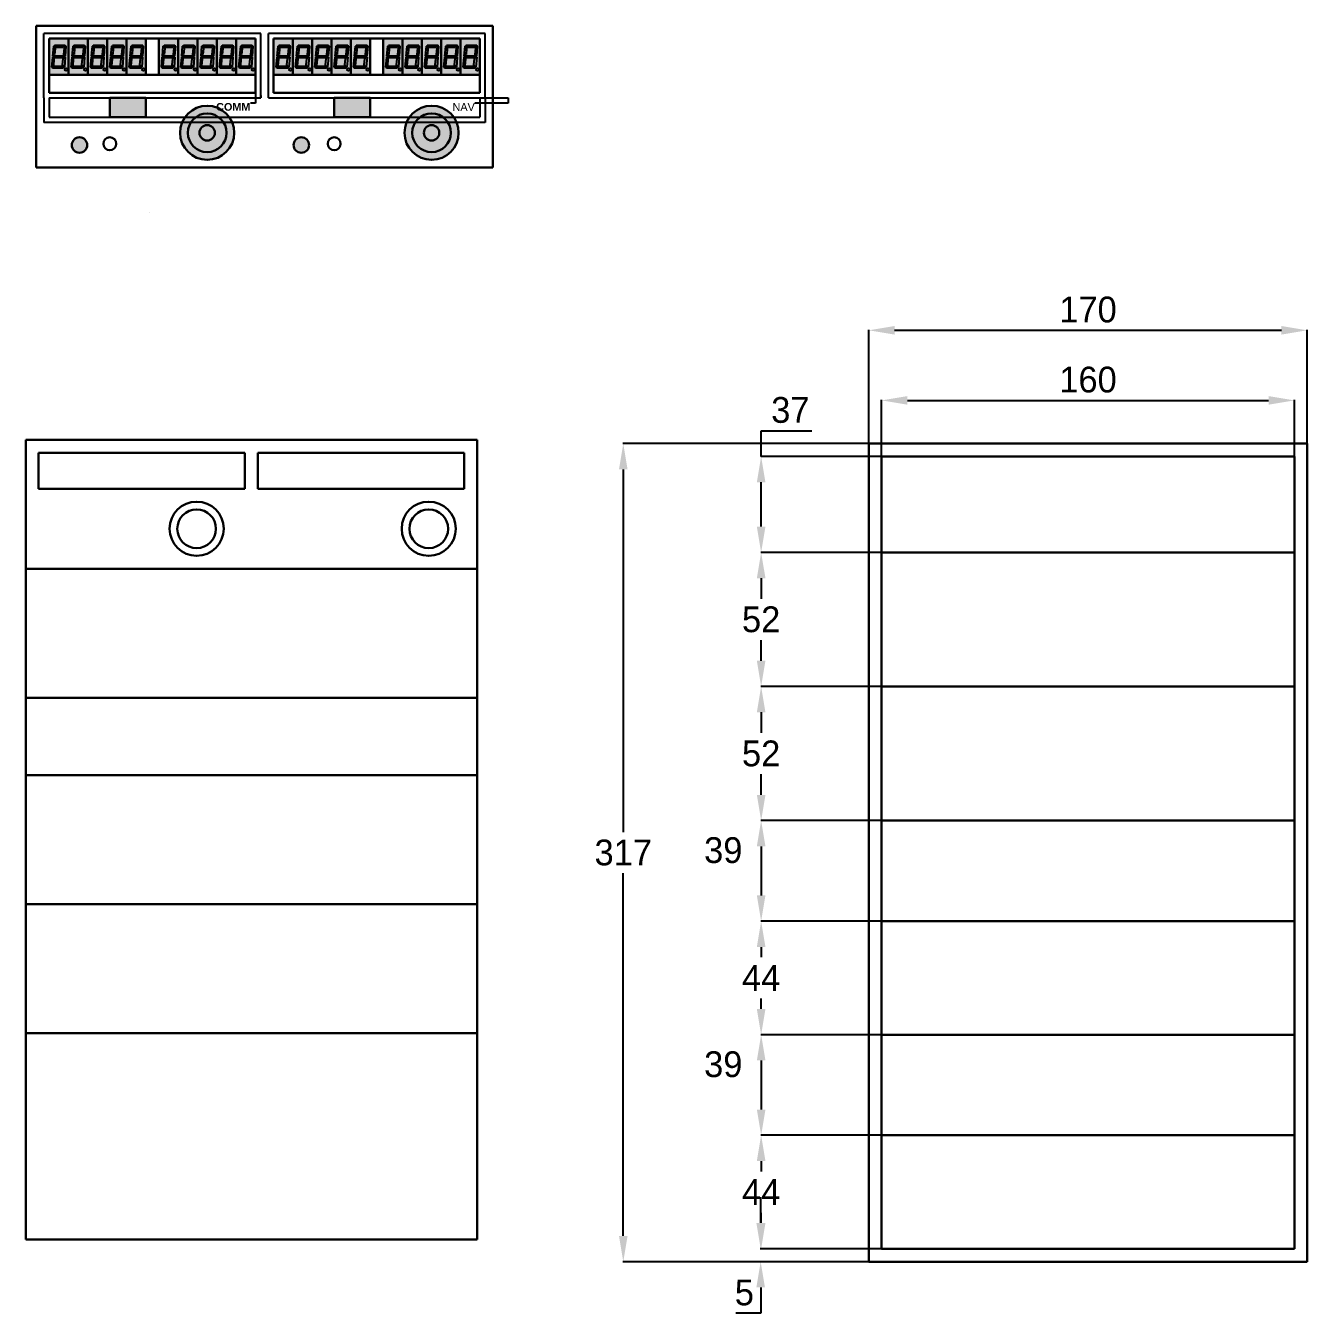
# Model space of a CAD drawing. Header units: inches. Extents: x 86 to 1722, y 57 to 821.
# Drawn here: x 487.2 to 984.1, y 62.9 to 562.1 of the extents above; entities that cross this region are included whole.
import ezdxf

# ---------------------------------------------------------------- set-up
doc = ezdxf.new("R2010")
doc.units = ezdxf.units.IN
doc.header["$MEASUREMENT"] = 0
doc.layers.add('Hrany', color=7, linetype='Continuous', lineweight=30)
doc.layers.add('Obrysy', color=7, linetype='Continuous', lineweight=30)
for name, color, linetype in [('Knobs+buttons', 9, 'Continuous'), ('Koty', 5, 'Continuous'), ('LED_cislice', 1, 'Continuous'), ('LED_pozadie', 8, 'Continuous'), ('Pomocna', 7, 'Continuous'), ('Text', 7, 'Continuous')]:
    doc.layers.add(name, color=color, linetype=linetype)
doc.dimstyles.get("Standard").update_dxf_attribs({"dimtxt": 10, "dimasz": 10, "dimexe": 0.18, "dimexo": 0.0625, "dimgap": 3, "dimtad": 1, "dimtih": 1, "dimtoh": 1, "dimdec": 0, "dimzin": 0, "dimdsep": 46, "dimtxsty": 'Standard', "dimcen": 0.09, "dimadec": 0, "dimazin": 0, "dimtfac": 1, "dimtdec": 0, "dimtofl": 0, "dimtmove": 0, "dimatfit": 3, "dimfxl": 1, "dimtolj": 1, "dimtzin": 0, "dimarcsym": 0})

# ---------------------------------------------------------------- blocks, each defined once
blk = doc.blocks.new('*D8')
at = {"layer": 'Defpoints', "color": 0, "transparency": 16777216}
for p in [(979.07, 416.83), (819.07, 395.06), (979.07, 395.06)]:
    blk.add_point(p, dxfattribs=at)
at = {"layer": 'Koty', "color": 0, "lineweight": -2, "transparency": 16777216}
for p, q in [((819.07, 395.13), (819.07, 417.01)), ((829.07, 416.83), (969.07, 416.83)), ((979.07, 395.13), (979.07, 417.01))]:
    blk.add_line(p, q, dxfattribs=at)
at = {"layer": 'Koty', "color": 0, "transparency": 16777216}
for points in [[(829.07, 418.5), (829.07, 415.16), (819.07, 416.83)], [(969.07, 418.5), (969.07, 415.16), (979.07, 416.83)]]:
    blk.add_solid(points, dxfattribs=at)
at = {"layer": 'Koty', "color": 0, "transparency": 16777216, "insert": (899.07, 424.83), "char_height": 10, "attachment_point": 5}
blk.add_mtext('\\A1;160', dxfattribs=at)
blk = doc.blocks.new('*D9')
at = {"layer": 'Defpoints', "color": 0, "transparency": 16777216}
for p in [(984.07, 444), (814.07, 400.06), (984.07, 400.06)]:
    blk.add_point(p, dxfattribs=at)
at = {"layer": 'Koty', "color": 0, "lineweight": -2, "transparency": 16777216}
for p, q in [((814.07, 400.13), (814.07, 444.18)), ((824.07, 444), (974.07, 444)), ((984.07, 400.13), (984.07, 444.18))]:
    blk.add_line(p, q, dxfattribs=at)
at = {"layer": 'Koty', "color": 0, "transparency": 16777216}
for points in [[(824.07, 445.66), (824.07, 442.33), (814.07, 444)], [(974.07, 445.66), (974.07, 442.33), (984.07, 444)]]:
    blk.add_solid(points, dxfattribs=at)
at = {"layer": 'Koty', "color": 0, "transparency": 16777216, "insert": (899.07, 452), "char_height": 10, "attachment_point": 5}
blk.add_mtext('\\A1;170', dxfattribs=at)
blk = doc.blocks.new('*D10')
at = {"layer": 'Defpoints', "color": 0, "transparency": 16777216}
for p in [(819.07, 395.06), (772.35, 357.89), (819.07, 357.89)]:
    blk.add_point(p, dxfattribs=at)
at = {"layer": 'Koty', "color": 0, "lineweight": -2, "transparency": 16777216}
for p, q in [((772.35, 395.06), (772.35, 405.06)), ((772.35, 405.06), (792.02, 405.06)), ((819.01, 395.06), (772.17, 395.06)), ((772.35, 367.89), (772.35, 385.06)), ((819.01, 357.89), (772.17, 357.89))]:
    blk.add_line(p, q, dxfattribs=at)
at = {"layer": 'Koty', "color": 0, "transparency": 16777216}
for points in [[(770.68, 385.06), (774.02, 385.06), (772.35, 395.06)], [(770.68, 367.89), (774.02, 367.89), (772.35, 357.89)]]:
    blk.add_solid(points, dxfattribs=at)
at = {"layer": 'Koty', "color": 0, "transparency": 16777216, "insert": (783.68, 413.06), "char_height": 10, "attachment_point": 5}
blk.add_mtext('\\A1;37', dxfattribs=at)
blk = doc.blocks.new('*D11')
at = {"layer": 'Defpoints', "color": 0, "transparency": 16777216}
for p in [(819.07, 357.89), (772.35, 305.89), (819.07, 305.89)]:
    blk.add_point(p, dxfattribs=at)
at = {"layer": 'Koty', "color": 0, "lineweight": -2, "transparency": 16777216}
for p, q in [((819.01, 357.89), (772.17, 357.89)), ((772.35, 347.89), (772.35, 339.89)), ((772.35, 315.89), (772.35, 323.89)), ((819.01, 305.89), (772.17, 305.89))]:
    blk.add_line(p, q, dxfattribs=at)
at = {"layer": 'Koty', "color": 0, "transparency": 16777216}
for points in [[(770.68, 347.89), (774.02, 347.89), (772.35, 357.89)], [(770.68, 315.89), (774.02, 315.89), (772.35, 305.89)]]:
    blk.add_solid(points, dxfattribs=at)
at = {"layer": 'Koty', "color": 0, "transparency": 16777216, "insert": (772.35, 331.89), "char_height": 10, "attachment_point": 5}
blk.add_mtext('\\A1;52', dxfattribs=at)
blk = doc.blocks.new('*D12')
at = {"layer": 'Defpoints', "color": 0, "transparency": 16777216}
for p in [(819.07, 305.89), (772.35, 253.89), (819.07, 253.89)]:
    blk.add_point(p, dxfattribs=at)
at = {"layer": 'Koty', "color": 0, "lineweight": -2, "transparency": 16777216}
for p, q in [((819.01, 305.89), (772.17, 305.89)), ((772.35, 295.89), (772.35, 287.89)), ((772.35, 263.89), (772.35, 271.89)), ((819.01, 253.89), (772.17, 253.89))]:
    blk.add_line(p, q, dxfattribs=at)
at = {"layer": 'Koty', "color": 0, "transparency": 16777216}
for points in [[(770.68, 295.89), (774.02, 295.89), (772.35, 305.89)], [(770.68, 263.89), (774.02, 263.89), (772.35, 253.89)]]:
    blk.add_solid(points, dxfattribs=at)
at = {"layer": 'Koty', "color": 0, "transparency": 16777216, "insert": (772.35, 279.89), "char_height": 10, "attachment_point": 5}
blk.add_mtext('\\A1;52', dxfattribs=at)
blk = doc.blocks.new('*D13')
at = {"layer": 'Defpoints', "color": 0, "transparency": 16777216}
for p in [(819.07, 253.89), (772.35, 214.89), (819.07, 214.89)]:
    blk.add_point(p, dxfattribs=at)
at = {"layer": 'Koty', "color": 0, "lineweight": -2, "transparency": 16777216}
for p, q in [((819.01, 253.89), (772.17, 253.89)), ((772.35, 243.89), (772.35, 224.89)), ((819.01, 214.89), (772.17, 214.89))]:
    blk.add_line(p, q, dxfattribs=at)
at = {"layer": 'Koty', "color": 0, "transparency": 16777216}
for points in [[(770.68, 243.89), (774.02, 243.89), (772.35, 253.89)], [(770.68, 224.89), (774.02, 224.89), (772.35, 214.89)]]:
    blk.add_solid(points, dxfattribs=at)
at = {"layer": 'Koty', "color": 0, "transparency": 16777216, "insert": (757.67, 242.39), "char_height": 10, "attachment_point": 5}
blk.add_mtext('\\A1;39', dxfattribs=at)
blk = doc.blocks.new('*D14')
at = {"layer": 'Defpoints', "color": 0, "transparency": 16777216}
for p in [(819.07, 214.89), (772.35, 170.89), (819.07, 170.89)]:
    blk.add_point(p, dxfattribs=at)
at = {"layer": 'Koty', "color": 0, "lineweight": -2, "transparency": 16777216}
for p, q in [((819.01, 214.89), (772.17, 214.89)), ((772.35, 204.89), (772.35, 200.89)), ((772.35, 180.89), (772.35, 184.89)), ((819.01, 170.89), (772.17, 170.89))]:
    blk.add_line(p, q, dxfattribs=at)
at = {"layer": 'Koty', "color": 0, "transparency": 16777216}
for points in [[(770.68, 204.89), (774.02, 204.89), (772.35, 214.89)], [(770.68, 180.89), (774.02, 180.89), (772.35, 170.89)]]:
    blk.add_solid(points, dxfattribs=at)
at = {"layer": 'Koty', "color": 0, "transparency": 16777216, "insert": (772.35, 192.89), "char_height": 10, "attachment_point": 5}
blk.add_mtext('\\A1;44', dxfattribs=at)
blk = doc.blocks.new('*D15')
at = {"layer": 'Defpoints', "color": 0, "transparency": 16777216}
for p in [(819.07, 170.89), (772.35, 131.89), (819.07, 131.89)]:
    blk.add_point(p, dxfattribs=at)
at = {"layer": 'Koty', "color": 0, "lineweight": -2, "transparency": 16777216}
for p, q in [((819.01, 170.89), (772.17, 170.89)), ((772.35, 160.89), (772.35, 141.89)), ((819.01, 131.89), (772.17, 131.89))]:
    blk.add_line(p, q, dxfattribs=at)
at = {"layer": 'Koty', "color": 0, "transparency": 16777216}
for points in [[(770.68, 160.89), (774.02, 160.89), (772.35, 170.89)], [(770.68, 141.89), (774.02, 141.89), (772.35, 131.89)]]:
    blk.add_solid(points, dxfattribs=at)
at = {"layer": 'Koty', "color": 0, "transparency": 16777216, "insert": (757.67, 159.39), "char_height": 10, "attachment_point": 5}
blk.add_mtext('\\A1;39', dxfattribs=at)
blk = doc.blocks.new('*D16')
at = {"layer": 'Defpoints', "color": 0, "transparency": 16777216}
for p in [(819.07, 131.89), (772.35, 87.89), (819.07, 87.89)]:
    blk.add_point(p, dxfattribs=at)
at = {"layer": 'Koty', "color": 0, "lineweight": -2, "transparency": 16777216}
for p, q in [((819.01, 131.89), (772.17, 131.89)), ((772.35, 121.89), (772.35, 117.89)), ((772.35, 97.89), (772.35, 101.89)), ((819.01, 87.89), (772.17, 87.89))]:
    blk.add_line(p, q, dxfattribs=at)
at = {"layer": 'Koty', "color": 0, "transparency": 16777216}
for points in [[(770.68, 121.89), (774.02, 121.89), (772.35, 131.89)], [(770.68, 97.89), (774.02, 97.89), (772.35, 87.89)]]:
    blk.add_solid(points, dxfattribs=at)
at = {"layer": 'Koty', "color": 0, "transparency": 16777216, "insert": (772.35, 109.89), "char_height": 10, "attachment_point": 5}
blk.add_mtext('\\A1;44', dxfattribs=at)
blk = doc.blocks.new('*D17')
at = {"layer": 'Defpoints', "color": 0, "transparency": 16777216}
for p in [(814.07, 400.06), (718.9, 82.89), (814.07, 82.89)]:
    blk.add_point(p, dxfattribs=at)
at = {"layer": 'Koty', "color": 0, "lineweight": -2, "transparency": 16777216}
for p, q in [((814.01, 400.06), (718.72, 400.06)), ((718.9, 390.06), (718.9, 249.48)), ((718.9, 92.89), (718.9, 233.48)), ((814.01, 82.89), (718.72, 82.89))]:
    blk.add_line(p, q, dxfattribs=at)
at = {"layer": 'Koty', "color": 0, "transparency": 16777216}
for points in [[(717.24, 390.06), (720.57, 390.06), (718.9, 400.06)], [(717.24, 92.89), (720.57, 92.89), (718.9, 82.89)]]:
    blk.add_solid(points, dxfattribs=at)
at = {"layer": 'Koty', "color": 0, "transparency": 16777216, "insert": (718.9, 241.48), "char_height": 10, "attachment_point": 5}
blk.add_mtext('\\A1;317', dxfattribs=at)
blk = doc.blocks.new('*D18')
at = {"layer": 'Defpoints', "color": 0, "transparency": 16777216}
for p in [(813.52, 87.89), (772.17, 82.89), (813.52, 82.89)]:
    blk.add_point(p, dxfattribs=at)
at = {"layer": 'Koty', "color": 0, "lineweight": -2, "transparency": 16777216}
for p, q in [((772.17, 97.89), (772.17, 107.89)), ((813.46, 87.89), (771.99, 87.89)), ((813.46, 82.89), (771.99, 82.89)), ((772.17, 72.89), (772.17, 62.89)), ((772.17, 62.89), (762.5, 62.89))]:
    blk.add_line(p, q, dxfattribs=at)
at = {"layer": 'Koty', "color": 0, "transparency": 16777216}
for points in [[(770.5, 97.89), (773.84, 97.89), (772.17, 87.89)], [(770.5, 72.89), (773.84, 72.89), (772.17, 82.89)]]:
    blk.add_solid(points, dxfattribs=at)
at = {"layer": 'Koty', "color": 0, "transparency": 16777216, "insert": (765.84, 70.89), "char_height": 10, "attachment_point": 5}
blk.add_mtext('\\A1;5', dxfattribs=at)
blk = doc.blocks.new('sa3611ewa_farebny')
at = {"layer": 'LED_cislice'}
h = blk.add_hatch(color=256, dxfattribs=at)
h.paths.add_polyline_path([(2.33, -3.8), (1.81, -2.9), (1.61, -2.9), (1.27, -6.8), (1.47, -6.8), (2.12, -6.2)])
h.paths.add_polyline_path([(2.04, -2.5), (2.03, -2.7), (2.37, -3.3), (5.57, -3.3), (6.23, -2.69), (6.25, -2.5)])
h.paths.add_polyline_path([(6.61, -2.9), (6.41, -2.9), (5.76, -3.51), (5.52, -6.2), (6.07, -6.8), (6.27, -6.8)])
h.paths.add_polyline_path([(2.08, -6.6), (1.65, -7), (2.02, -7.4), (5.42, -7.4), (5.85, -7), (5.48, -6.6)])
h.paths.add_polyline_path([(1.98, -7.8), (1.43, -7.2), (1.23, -7.2), (0.89, -11.1), (1.09, -11.1), (1.74, -10.5)])
h.paths.add_polyline_path([(5.47, -11.5), (5.47, -11.3), (5.13, -10.7), (1.93, -10.7), (1.27, -11.3), (1.26, -11.5)])
h.paths.add_polyline_path([(6.23, -7.2), (6.03, -7.2), (5.38, -7.8), (5.17, -10.2), (5.69, -11.1), (5.89, -11.1)])
h.paths.add_polyline_path([(6.01, -11.95, 1), (7.11, -11.95, 1)])
at = {"layer": 'LED_pozadie'}
h = blk.add_hatch(color=256, dxfattribs=at)
h.paths.add_polyline_path([(0, -14), (7.5, -14), (7.5, 0), (0, 0)])
h.paths.add_polyline_path([(2.04, -2.5), (6.25, -2.5), (6.23, -2.69), (5.57, -3.3), (2.37, -3.3), (2.03, -2.7)], flags=16)
h.paths.add_polyline_path([(1.61, -2.9), (1.81, -2.9), (2.33, -3.8), (2.12, -6.2), (1.47, -6.8), (1.27, -6.8)], flags=16)
h.paths.add_polyline_path([(2.08, -6.6), (5.48, -6.6), (5.85, -7), (5.42, -7.4), (2.02, -7.4), (1.65, -7)], flags=16)
h.paths.add_polyline_path([(5.76, -3.51), (6.41, -2.9), (6.61, -2.9), (6.27, -6.8), (6.07, -6.8), (5.52, -6.2)], flags=16)
h.paths.add_polyline_path([(1.23, -7.2), (1.43, -7.2), (1.98, -7.8), (1.74, -10.5), (1.09, -11.1), (0.89, -11.1)], flags=16)
h.paths.add_polyline_path([(6.03, -7.2), (6.23, -7.2), (5.89, -11.1), (5.69, -11.1), (5.17, -10.2), (5.38, -7.8)], flags=16)
h.paths.add_polyline_path([(1.93, -10.7), (5.13, -10.7), (5.47, -11.3), (5.47, -11.5), (1.26, -11.5), (1.27, -11.3)], flags=16)
h.paths.add_polyline_path([(7.11, -11.95, -1), (6.01, -11.95, -1)], flags=16)
at = {"layer": 'LED_cislice'}
for p, q in [((1.61, -2.9), (1.27, -6.8)), ((1.61, -2.9), (1.81, -2.9)), ((1.81, -2.9), (2.33, -3.8)), ((2.04, -2.5), (2.03, -2.7)), ((2.03, -2.7), (2.37, -3.3)), ((2.04, -2.5), (6.25, -2.5)), ((2.33, -3.8), (2.12, -6.2)), ((2.37, -3.3), (5.57, -3.3)), ((5.76, -3.51), (5.52, -6.2)), ((6.23, -2.7), (5.57, -3.3)), ((6.41, -2.9), (5.76, -3.51)), ((6.25, -2.5), (6.23, -2.7)), ((6.27, -6.8), (6.61, -2.9)), ((6.61, -2.9), (6.41, -2.9)), ((1.23, -7.2), (0.89, -11.1)), ((1.23, -7.2), (1.43, -7.2)), ((1.27, -6.8), (1.47, -6.8)), ((1.43, -7.2), (1.98, -7.8)), ((1.47, -6.8), (2.12, -6.2)), ((1.65, -7), (2.08, -6.6)), ((1.65, -7), (2.02, -7.4)), ((1.74, -10.5), (1.98, -7.8)), ((5.42, -7.4), (2.02, -7.4)), ((2.08, -6.6), (5.48, -6.6)), ((5.17, -10.2), (5.38, -7.8)), ((6.03, -7.2), (5.38, -7.8)), ((5.42, -7.4), (5.85, -7)), ((5.85, -7), (5.48, -6.6)), ((6.07, -6.8), (5.52, -6.2)), ((6.23, -7.2), (5.89, -11.1)), ((6.23, -7.2), (6.03, -7.2)), ((6.27, -6.8), (6.07, -6.8)), ((0.89, -11.1), (1.09, -11.1)), ((1.09, -11.1), (1.74, -10.5)), ((1.26, -11.5), (1.27, -11.3)), ((5.47, -11.5), (1.26, -11.5)), ((1.27, -11.3), (1.93, -10.7)), ((1.93, -10.7), (5.13, -10.7)), ((5.13, -10.7), (5.47, -11.3)), ((5.69, -11.1), (5.17, -10.2)), ((5.47, -11.3), (5.47, -11.5)), ((5.89, -11.1), (5.69, -11.1))]:
    blk.add_line(p, q, dxfattribs=at)
blk.add_circle((6.56, -11.95), 0.55, dxfattribs=at)
at = {"layer": 'LED_pozadie'}
for p, q in [((7.5, 0), (0, 0)), ((0, 0), (0, -14)), ((7.5, -14), (7.5, 0)), ((0, -14), (7.5, -14))]:
    blk.add_line(p, q, dxfattribs=at)
blk = doc.blocks.new('5xSA3611EWA_farebny')
at = {"layer": 'LED_pozadie'}
for p in [(0, 0), (7.5, 0), (15, 0), (22.5, 0), (30, 0)]:
    blk.add_blockref('sa3611ewa_farebny', p, dxfattribs=at)
blk = doc.blocks.new('Pokus01')
at = {"layer": 'Pomocna', "insert": (0, 0), "char_height": 3, "width": 1.4210854715202e-14, "attachment_point": 3}
blk.add_mtext('{\\fArial|b0|i0|c0|p34;NAV}', dxfattribs=at)
blk = doc.blocks.new('Text_COMM')
at = {"layer": 'Pomocna', "insert": (0, 0.05), "char_height": 3, "attachment_point": 3}
blk.add_mtext('{\\fArial|b1|i0|c0|p34;COMM}', dxfattribs=at)

msp = doc.modelspace()

# ---------------------------------------------------------------- hatches: boundary and pattern name
at = {"layer": 'Knobs+buttons'}
h = msp.add_hatch(color=256, dxfattribs=at)
h.paths.add_polyline_path([(533.83, 526.58), (533.83, 534.08), (519.83, 534.08), (519.83, 526.58)])
h.paths.add_polyline_path([(620.83, 526.58), (620.83, 534.08), (606.83, 534.08), (606.83, 526.58)])
h = msp.add_hatch(color=256, dxfattribs=at)
h.paths.add_polyline_path([(547.08, 520.58, 1), (568.08, 520.58, 1)])
h.paths.add_polyline_path([(565.08, 520.58, -1), (550.08, 520.58, -1)], flags=16)
h = msp.add_hatch(color=256, dxfattribs=at)
h.paths.add_polyline_path([(634.08, 520.58, 1), (655.08, 520.58, 1)])
h.paths.add_polyline_path([(652.08, 520.58, -1), (637.08, 520.58, -1)], flags=16)
for points in [[(550.08, 520.58, 1), (565.08, 520.58, 1)], [(637.08, 520.58, 1), (652.08, 520.58, 1)]]:
    msp.add_hatch(color=256, dxfattribs=at).paths.add_polyline_path(points)
h = msp.add_hatch(color=256, dxfattribs=at)
h.paths.add_polyline_path([(505.08, 515.83, 1), (511.08, 515.83, 1)])
h.paths.add_polyline_path([(597.08, 515.83, 1), (591.08, 515.83, 1)])

# ---------------------------------------------------------------- linework, layer by layer
at = {"layer": 'Hrany'}
for p, q in [((668.33, 562.08), (491.33, 562.08)), ((491.33, 562.08), (491.33, 507.08)), ((668.33, 562.08), (668.33, 507.08)), ((576.33, 557.08), (496.33, 557.08)), ((496.33, 557.08), (496.33, 536.08)), ((576.33, 536.08), (576.33, 557.08)), ((663.33, 557.08), (583.33, 557.08)), ((583.33, 557.08), (583.33, 536.08)), ((663.33, 536.08), (663.33, 557.08)), ((496.33, 536.08), (576.33, 536.08)), ((583.33, 536.08), (663.33, 536.08)), ((519.83, 534.08), (533.83, 534.08)), ((519.83, 526.58), (519.83, 534.08)), ((533.83, 534.08), (533.83, 526.58)), ((606.83, 534.08), (620.83, 534.08)), ((606.83, 526.58), (606.83, 534.08)), ((620.83, 534.08), (620.83, 526.58)), ((533.83, 526.58), (519.83, 526.58)), ((620.83, 526.58), (606.83, 526.58)), ((668.33, 507.08), (491.33, 507.08)), ((662.24, 401.55), (487.24, 401.55)), ((487.24, 401.55), (487.24, 91.55)), ((662.24, 401.55), (662.24, 91.55)), ((814.07, 400.06), (984.07, 400.06)), ((814.07, 82.89), (814.07, 400.06)), ((984.07, 400.06), (984.07, 82.89)), ((572.24, 396.55), (492.24, 396.55)), ((492.24, 396.55), (492.24, 382.55)), ((572.24, 382.55), (572.24, 396.55)), ((577.24, 396.55), (577.24, 382.55)), ((657.24, 396.55), (577.24, 396.55)), ((657.24, 382.55), (657.24, 396.55)), ((819.07, 357.89), (819.07, 395.06)), ((819.07, 395.06), (979.07, 395.06)), ((979.07, 395.06), (979.07, 357.89)), ((492.24, 382.55), (572.24, 382.55)), ((577.24, 382.55), (657.24, 382.55)), ((819.07, 357.89), (819.07, 305.89)), ((979.07, 357.89), (819.07, 357.89)), ((979.07, 305.89), (979.07, 357.89)), ((662.24, 351.55), (487.24, 351.55)), ((819.07, 305.89), (979.07, 305.89)), ((819.07, 305.89), (819.07, 253.89)), ((979.07, 253.89), (979.07, 305.89)), ((662.24, 301.55), (487.24, 301.55)), ((662.24, 271.55), (487.24, 271.55)), ((819.07, 253.89), (979.07, 253.89)), ((819.07, 253.89), (819.07, 214.89)), ((979.07, 214.89), (979.07, 253.89)), ((662.24, 221.55), (487.24, 221.55)), ((819.07, 214.89), (819.07, 170.89)), ((819.07, 214.89), (979.07, 214.89)), ((979.07, 170.89), (979.07, 214.89)), ((662.24, 171.55), (487.24, 171.55)), ((819.07, 170.89), (819.07, 131.89)), ((979.07, 170.89), (819.07, 170.89)), ((979.07, 131.89), (979.07, 170.89)), ((819.07, 131.89), (979.07, 131.89)), ((819.07, 131.89), (819.07, 87.89)), ((979.07, 87.89), (979.07, 131.89)), ((662.24, 91.55), (487.24, 91.55)), ((819.07, 87.89), (979.07, 87.89)), ((984.07, 82.89), (814.07, 82.89))]:
    msp.add_line(p, q, dxfattribs=at)
for centre, radius in [((557.58, 520.58), 3), ((644.58, 520.58), 3), ((508.08, 515.83), 3), ((519.83, 516.33), 2.5), ((594.08, 515.83), 3), ((606.83, 516.33), 2.5), ((553.49, 367.05), 10.5), ((553.49, 367.05), 7.5), ((643.49, 367.05), 10.5), ((643.49, 367.05), 7.5)]:
    msp.add_circle(centre, radius, dxfattribs=at)
at = {"layer": 'Obrysy'}
for p, q in [((496.33, 543.08), (496.33, 557.08)), ((496.33, 557.08), (533.83, 557.08)), ((533.83, 557.08), (533.83, 543.08)), ((538.83, 557.08), (538.83, 543.08)), ((538.83, 557.08), (576.33, 557.08)), ((576.33, 557.08), (576.33, 543.08)), ((583.33, 543.08), (583.33, 557.08)), ((583.33, 557.08), (620.83, 557.08)), ((620.83, 557.08), (620.83, 543.08)), ((625.83, 557.08), (625.83, 543.08)), ((625.83, 557.08), (663.33, 557.08)), ((663.33, 557.08), (663.33, 543.08)), ((576.33, 543.08), (496.33, 543.08)), ((583.33, 543.08), (663.33, 543.08))]:
    msp.add_line(p, q, dxfattribs=at)
for centre, radius in [((557.58, 520.58), 10.5), ((644.58, 520.58), 10.5), ((557.58, 520.58), 7.5), ((644.58, 520.58), 7.5)]:
    msp.add_circle(centre, radius, dxfattribs=at)
at = {"layer": 'Pomocna'}
for p, q in [((538.83, 543.08), (576.33, 543.08)), ((625.83, 543.08), (663.33, 543.08)), ((576.33, 536.08), (576.33, 534.08)), ((576.33, 532.08), (574.33, 532.08)), ((576.33, 534.08), (576.33, 532.08)), ((663.33, 532.08), (661.33, 532.08)), ((663.33, 534.08), (663.33, 530.33)), ((663.33, 534.08), (674.24, 534.08)), ((674.24, 532.08), (663.33, 532.08)), ((674.24, 534.08), (674.24, 532.08))]:
    msp.add_line(p, q, dxfattribs=at)
at = {"layer": 'Text'}
for p, q in [((578.33, 559.08), (494.3, 559.08)), ((494.3, 534.08), (494.3, 559.08)), ((494.3, 558.08), (494.3, 559.08)), ((496.33, 557.08), (496.33, 536.08)), ((576.33, 557.08), (496.33, 557.08)), ((576.33, 536.08), (576.33, 557.08)), ((578.33, 534.08), (578.33, 559.08)), ((578.33, 558.08), (578.33, 559.08)), ((665.37, 559.08), (581.33, 559.08)), ((581.33, 534.08), (581.33, 559.08)), ((581.33, 559.08), (581.33, 559.08)), ((583.33, 536.08), (583.33, 557.08)), ((583.33, 557.08), (663.33, 557.08)), ((663.33, 559.08), (663.33, 559.08)), ((663.33, 559.08), (663.33, 559.08)), ((663.33, 536.08), (663.33, 557.08)), ((665.37, 534.08), (665.37, 559.08)), ((496.33, 536.08), (576.33, 536.08)), ((578.33, 535.08), (578.33, 534.08)), ((581.33, 536.08), (581.33, 536.08)), ((581.33, 536.08), (581.33, 536.08)), ((581.33, 534.08), (581.33, 536.08)), ((583.33, 536.08), (663.33, 536.08)), ((494.3, 534.08), (494.3, 524.58)), ((496.33, 534.08), (578.33, 534.08)), ((496.33, 534.08), (496.33, 526.58)), ((581.33, 534.08), (663.33, 534.08)), ((583.33, 534.08), (583.33, 534.08)), ((663.33, 534.08), (663.33, 526.58)), ((665.37, 534.08), (665.37, 524.58)), ((665.37, 524.58), (494.3, 524.58)), ((496.33, 526.58), (663.33, 526.58))]:
    msp.add_line(p, q, dxfattribs=at)

# ---------------------------------------------------------------- block references
at = {"layer": 'Knobs+buttons'}
for p in [(496.33, 557.08), (538.83, 557.08), (583.33, 557.08), (625.83, 557.08)]:
    msp.add_blockref('5xSA3611EWA_farebny', p, dxfattribs=at)
at = {"layer": 'Pomocna', "xscale": 0.8}
for name, p in [('Text_COMM', (574.33, 532.08)), ('Pokus01', (661.33, 532.08))]:
    msp.add_blockref(name, p, dxfattribs=at)

# ---------------------------------------------------------------- texts
at = {"layer": 'Knobs+buttons', "insert": (534.9, 489.64), "char_height": 0.2, "width": 8.0629, "attachment_point": 1}
msp.add_mtext('NAV', dxfattribs=at)

# ---------------------------------------------------------------- dimensions: what is measured, and where the dimension line sits
at = {"layer": 'Koty'}
for base, p1, p2, picture, middle in [((984.07, 444), (814.07, 400.06), (984.07, 400.06), '*D9', (899.07, 452)), ((979.07, 416.83), (819.07, 395.06), (979.07, 395.06), '*D8', (899.07, 424.83))]:
    dim = msp.add_linear_dim(base=base, p1=p1, p2=p2, dimstyle='Standard', dxfattribs=at)
    dim.commit()
    dim.dimension.update_dxf_attribs({"geometry": picture, "text_midpoint": middle})
dim = msp.add_linear_dim(base=(772.35, 357.89), p1=(819.07, 395.06), p2=(819.07, 357.89), angle=90, dimstyle='Standard', dxfattribs=at)
dim.commit()
dim.dimension.update_dxf_attribs({"geometry": '*D10', "text_midpoint": (783.68, 405.06), "dimtype": 160})
for base, p1, p2, picture, middle in [((718.9, 82.89), (814.07, 400.06), (814.07, 82.89), '*D17', (718.9, 241.48)), ((772.17, 82.89), (813.52, 87.89), (813.52, 82.89), '*D18', (765.84, 70.89))]:
    dim = msp.add_linear_dim(base=base, p1=p1, p2=p2, angle=90, dimstyle='Standard', dxfattribs=at)
    dim.commit()
    dim.dimension.update_dxf_attribs({"geometry": picture, "text_midpoint": middle})
for base, p1, p2, picture, middle in [((772.35, 305.89), (819.07, 357.89), (819.07, 305.89), '*D11', (772.35, 331.89)), ((772.35, 253.89), (819.07, 305.89), (819.07, 253.89), '*D12', (772.35, 279.89)), ((772.35, 214.89), (819.07, 253.89), (819.07, 214.89), '*D13', (757.67, 242.39)), ((772.35, 170.89), (819.07, 214.89), (819.07, 170.89), '*D14', (772.35, 192.89)), ((772.35, 131.89), (819.07, 170.89), (819.07, 131.89), '*D15', (757.67, 159.39)), ((772.35, 87.89), (819.07, 131.89), (819.07, 87.89), '*D16', (772.35, 109.89))]:
    dim = msp.add_linear_dim(base=base, p1=p1, p2=p2, angle=90, dimstyle='Standard', override={"dimtmove": 1}, dxfattribs=at)
    dim.commit()
    dim.dimension.update_dxf_attribs({"geometry": picture, "text_midpoint": middle})

doc.saveas('drawing.dxf')
